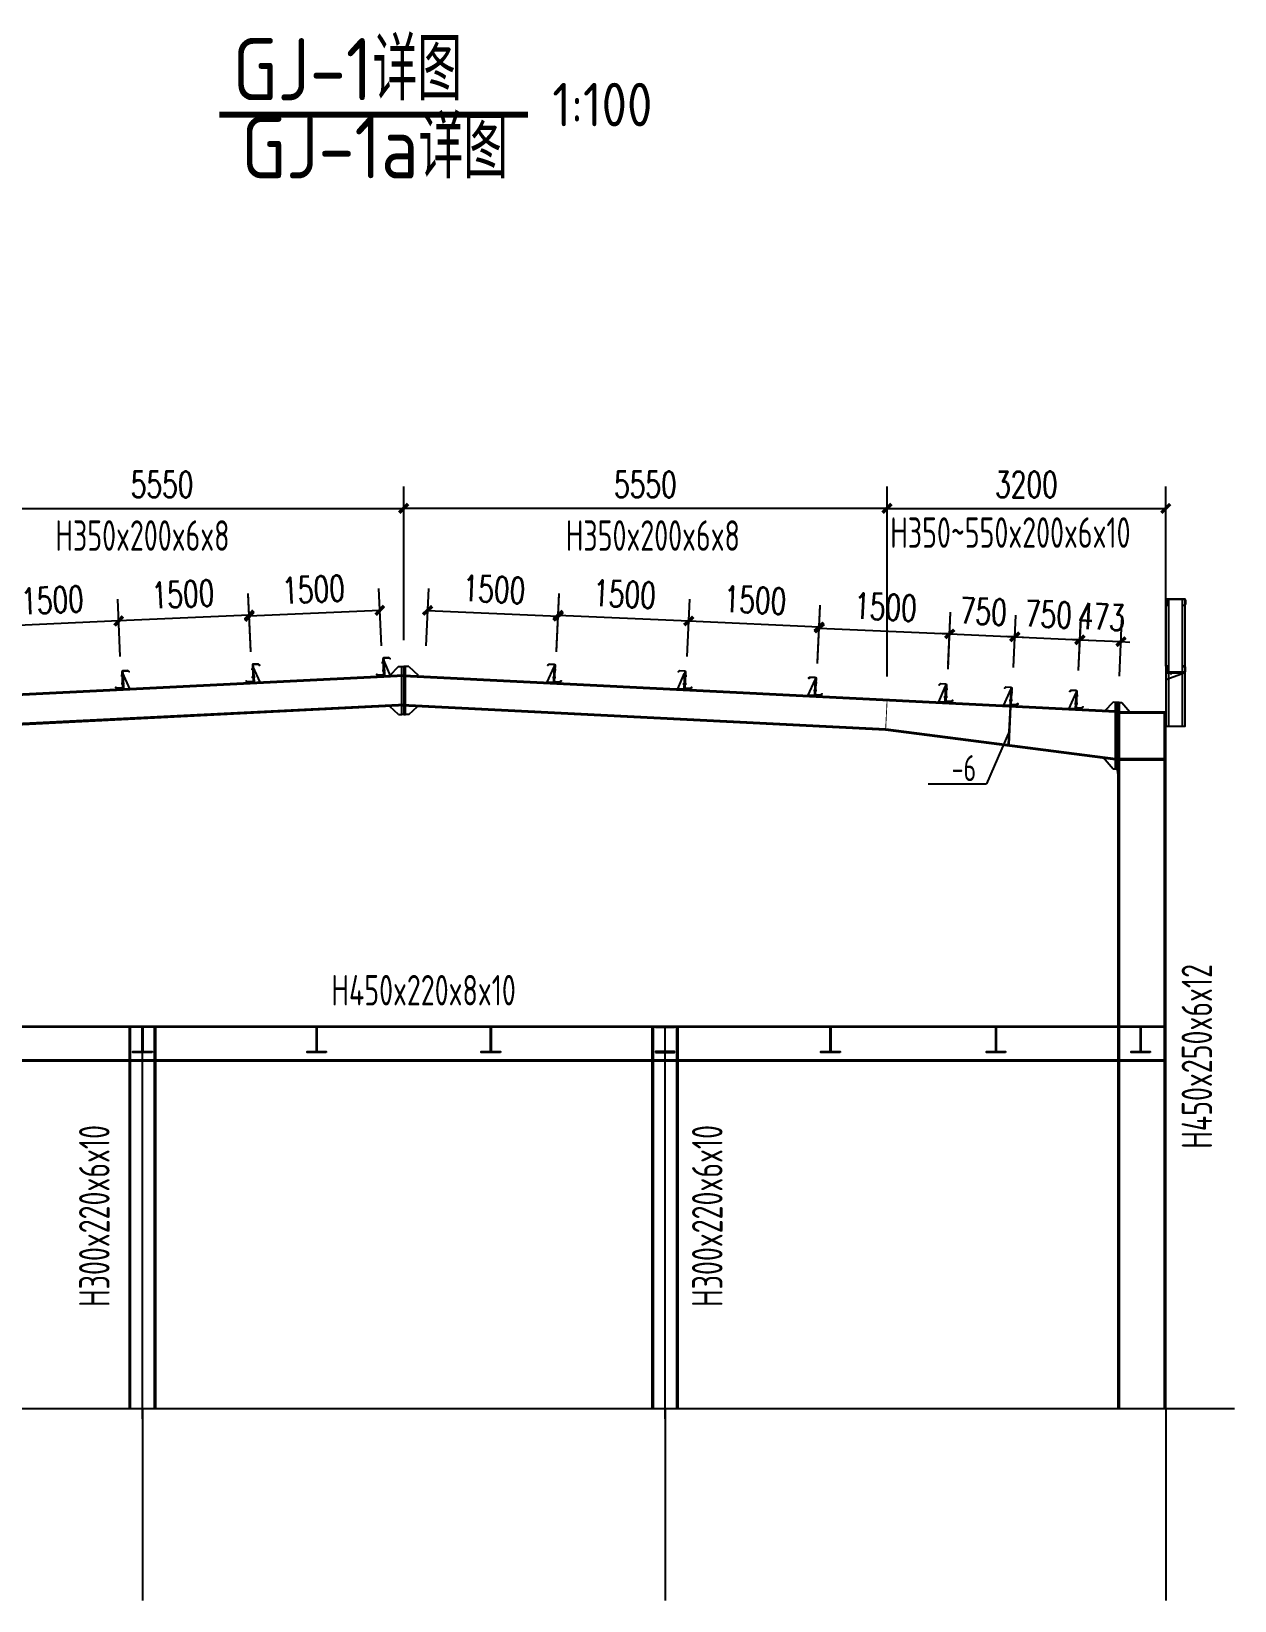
# Model space of a CAD drawing. Extents: x 177291 to 1288761, y 177638 to 322898.
# Drawn here: x 1211911 to 1225727, y 204906 to 222924 of the extents above; entities that cross this region are included whole.
import ezdxf

# ---------------------------------------------------------------- set-up
doc = ezdxf.new("R2010")
doc.units = 0
doc.header["$LTSCALE"] = 1000
for name, color, linetype in [('ADIM', 3, 'Continuous'), ('AXIS', 3, 'Continuous'), ('DOTE', 1, 'Continuous'), ('GL', 150, 'Continuous'), ('GZ', 50, 'Continuous'), ('LT', 27, 'Continuous'), ('PZ', 202, 'Continuous'), ('TEXT', 7, 'Continuous')]:
    doc.layers.add(name, color=color, linetype=linetype)
doc.styles.add('_TCH_DIM_T3', font='SIMPLEX', dxfattribs={"width": 0.705882, "bigfont": 'GBCBIG'})
doc.styles.get("Standard").update_dxf_attribs({"font": 'gbenor.shx', "bigfont": 'gbcbig.shx'})
doc.styles.add('TSSD_Norm', font='tssdeng.shx', dxfattribs={"bigfont": 'hztxt.shx'})
doc.dimstyles.new('TCH_100_1', dxfattribs={"dimtxt": 297.5, "dimasz": 100, "dimexe": 250, "dimexo": 300, "dimgap": 126.25, "dimtad": 1, "dimdec": 0, "dimzin": 0, "dimdsep": 46, "dimtxsty": '_TCH_DIM_T3', "dimblk": 'ARCHTICK', "dimcen": 0.09, "dimclrd": 126, "dimclre": 126, "dimclrt": 7, "dimazin": 2, "dimtfac": 1, "dimtdec": 0, "dimtix": 1, "dimtmove": 2, "dimatfit": 3, "dimfxl": 1, "dimtolj": 1, "dimtzin": 0, "dimarcsym": 0})

# ---------------------------------------------------------------- blocks, each defined once
blk = doc.blocks.new('_ArchTick')
at = {"color": 0, "linetype": 'ByBlock', "const_width": 0.4}
blk.add_lwpolyline([(-0.5, -0.5), (0.5, 0.5)], dxfattribs=at)
blk = doc.blocks.new('*D1472')
at = {"color": 126, "linetype": 'ByBlock', "lineweight": -2, "transparency": 16777216}
for p, q in [((1210637, 215518), (1210637, 217697)), ((1216186, 215933), (1216186, 217697)), ((1210637, 217447), (1216186, 217447))]:
    blk.add_line(p, q, dxfattribs=at)
at = {"layer": 'Defpoints', "color": 0, "linetype": 'ByBlock', "transparency": 16777216}
for p in [(1216186, 217447), (1216186, 215633), (1210637, 215218)]:
    blk.add_point(p, dxfattribs=at)
at = {"color": 126, "linetype": 'ByBlock', "lineweight": -2, "transparency": 16777216, "xscale": 100, "yscale": 100, "zscale": 100, "rotation": 180}
blk.add_blockref('_ArchTick', (1210637, 217447), dxfattribs=at)
at = {"color": 126, "linetype": 'ByBlock', "lineweight": -2, "transparency": 16777216, "xscale": 100, "yscale": 100, "zscale": 100}
blk.add_blockref('_ArchTick', (1216186, 217447), dxfattribs=at)
at = {"color": 7, "linetype": 'ByBlock', "transparency": 16777216, "insert": (1213412, 217722), "char_height": 297.5, "attachment_point": 5, "style": '_TCH_DIM_T3'}
blk.add_mtext('\\A1;5550', dxfattribs=at)
blk = doc.blocks.new('*D1473')
at = {"color": 126, "linetype": 'ByBlock', "lineweight": -2, "transparency": 16777216}
for p, q in [((1214432, 215800), (1214402, 216458)), ((1215930, 215867), (1215900, 216526)), ((1215912, 216276), (1214413, 216208))]:
    blk.add_line(p, q, dxfattribs=at)
at = {"layer": 'Defpoints', "color": 0, "linetype": 'ByBlock', "transparency": 16777216}
for p in [(1214413, 216208), (1214445, 215501, 0), (1215944, 215568, 0)]:
    blk.add_point(p, dxfattribs=at)
at = {"color": 126, "linetype": 'ByBlock', "lineweight": -2, "transparency": 16777216, "xscale": 100, "yscale": 100, "zscale": 100}
for p, rotation in [((1214413, 216208), 182.581565434301), ((1215912, 216276), 2.581565434300943)]:
    blk.add_blockref('_ArchTick', p, dxfattribs=dict(at, rotation=rotation))
at = {"color": 7, "linetype": 'ByBlock', "transparency": 16777216, "insert": (1215150, 216517), "char_height": 297.5, "attachment_point": 5, "rotation": 2.5816, "style": '_TCH_DIM_T3'}
blk.add_mtext('\\A1;1500', dxfattribs=at)
blk = doc.blocks.new('*D1474')
at = {"color": 126, "linetype": 'ByBlock', "lineweight": -2, "transparency": 16777216}
for p, q in [((1212932, 215746), (1212903, 216403)), ((1214431, 215813), (1214401, 216471)), ((1214413, 216221), (1212914, 216154))]:
    blk.add_line(p, q, dxfattribs=at)
at = {"layer": 'Defpoints', "color": 0, "linetype": 'ByBlock', "transparency": 16777216}
for p in [(1212914, 216154), (1214445, 215514, 0), (1212946, 215447, 0)]:
    blk.add_point(p, dxfattribs=at)
at = {"color": 126, "linetype": 'ByBlock', "lineweight": -2, "transparency": 16777216, "xscale": 100, "yscale": 100, "zscale": 100}
for p, rotation in [((1212914, 216154), 182.581565434301), ((1214413, 216221), 2.581565434300943)]:
    blk.add_blockref('_ArchTick', p, dxfattribs=dict(at, rotation=rotation))
at = {"color": 7, "linetype": 'ByBlock', "transparency": 16777216, "insert": (1213651, 216462), "char_height": 297.5, "attachment_point": 5, "rotation": 2.5816, "style": '_TCH_DIM_T3'}
blk.add_mtext('\\A1;1500', dxfattribs=at)
blk = doc.blocks.new('*D1475')
at = {"color": 126, "linetype": 'ByBlock', "lineweight": -2, "transparency": 16777216}
for p, q in [((1212932, 215746), (1212903, 216403)), ((1211434, 215680), (1211404, 216336)), ((1212914, 216154), (1211416, 216086))]:
    blk.add_line(p, q, dxfattribs=at)
at = {"layer": 'Defpoints', "color": 0, "linetype": 'ByBlock', "transparency": 16777216}
for p in [(1211416, 216086), (1211448, 215380, 0), (1212946, 215447, 0)]:
    blk.add_point(p, dxfattribs=at)
at = {"color": 126, "linetype": 'ByBlock', "lineweight": -2, "transparency": 16777216, "xscale": 100, "yscale": 100, "zscale": 100}
for p, rotation in [((1212914, 216154), 2.581565434300943), ((1211416, 216086), 182.581565434301)]:
    blk.add_blockref('_ArchTick', p, dxfattribs=dict(at, rotation=rotation))
at = {"color": 7, "linetype": 'ByBlock', "transparency": 16777216, "insert": (1212153, 216394), "char_height": 297.5, "attachment_point": 5, "rotation": 2.5816, "style": '_TCH_DIM_T3'}
blk.add_mtext('\\A1;1500', dxfattribs=at)
blk = doc.blocks.new('*D1463')
at = {"color": 126, "linetype": 'ByBlock', "lineweight": -2, "transparency": 16777216}
for p, q in [((1216186, 215933), (1216186, 217697)), ((1221736, 215518), (1221736, 217697)), ((1221736, 217447), (1216186, 217447))]:
    blk.add_line(p, q, dxfattribs=at)
at = {"layer": 'Defpoints', "color": 0, "linetype": 'ByBlock', "transparency": 16777216}
for p in [(1216186, 217447), (1216186, 215633), (1221736, 215218)]:
    blk.add_point(p, dxfattribs=at)
at = {"color": 126, "linetype": 'ByBlock', "lineweight": -2, "transparency": 16777216, "xscale": 100, "yscale": 100, "zscale": 100, "rotation": 180}
blk.add_blockref('_ArchTick', (1216186, 217447), dxfattribs=at)
at = {"color": 126, "linetype": 'ByBlock', "lineweight": -2, "transparency": 16777216, "xscale": 100, "yscale": 100, "zscale": 100}
blk.add_blockref('_ArchTick', (1221736, 217447), dxfattribs=at)
at = {"color": 7, "linetype": 'ByBlock', "transparency": 16777216, "insert": (1218961, 217722), "char_height": 297.5, "attachment_point": 5, "style": '_TCH_DIM_T3'}
blk.add_mtext('\\A1;5550', dxfattribs=at)
blk = doc.blocks.new('*D1464')
at = {"color": 126, "linetype": 'ByBlock', "lineweight": -2, "transparency": 16777216}
for p, q in [((1216443, 215867), (1216473, 216526)), ((1217941, 215800), (1217971, 216458)), ((1216461, 216276), (1217960, 216208))]:
    blk.add_line(p, q, dxfattribs=at)
at = {"layer": 'Defpoints', "color": 0, "linetype": 'ByBlock', "transparency": 16777216}
for p in [(1217960, 216208), (1216429, 215568, 0), (1217928, 215501, 0)]:
    blk.add_point(p, dxfattribs=at)
at = {"color": 126, "linetype": 'ByBlock', "lineweight": -2, "transparency": 16777216, "xscale": 100, "yscale": 100, "zscale": 100}
for p, rotation in [((1216461, 216276), 177.4184345663237), ((1217960, 216208), 357.4184345663237)]:
    blk.add_blockref('_ArchTick', p, dxfattribs=dict(at, rotation=rotation))
at = {"color": 7, "linetype": 'ByBlock', "transparency": 16777216, "insert": (1217223, 216517), "char_height": 297.5, "attachment_point": 5, "rotation": 357.4184, "style": '_TCH_DIM_T3'}
blk.add_mtext('\\A1;1500', dxfattribs=at)
blk = doc.blocks.new('*D1465')
at = {"color": 126, "linetype": 'ByBlock', "lineweight": -2, "transparency": 16777216}
for p, q in [((1217942, 215813), (1217972, 216471)), ((1219440, 215746), (1219470, 216403)), ((1217960, 216221), (1219459, 216154))]:
    blk.add_line(p, q, dxfattribs=at)
at = {"layer": 'Defpoints', "color": 0, "linetype": 'ByBlock', "transparency": 16777216}
for p in [(1219459, 216154), (1217928, 215514, 0), (1219427, 215447, 0)]:
    blk.add_point(p, dxfattribs=at)
at = {"color": 126, "linetype": 'ByBlock', "lineweight": -2, "transparency": 16777216, "xscale": 100, "yscale": 100, "zscale": 100}
for p, rotation in [((1217960, 216221), 177.4184345663237), ((1219459, 216154), 357.4184345663237)]:
    blk.add_blockref('_ArchTick', p, dxfattribs=dict(at, rotation=rotation))
at = {"color": 7, "linetype": 'ByBlock', "transparency": 16777216, "insert": (1218722, 216462), "char_height": 297.5, "attachment_point": 5, "rotation": 357.4184, "style": '_TCH_DIM_T3'}
blk.add_mtext('\\A1;1500', dxfattribs=at)
blk = doc.blocks.new('*D1466')
at = {"color": 126, "linetype": 'ByBlock', "lineweight": -2, "transparency": 16777216}
for p, q in [((1219440, 215746), (1219470, 216403)), ((1220939, 215680), (1220969, 216336)), ((1219459, 216154), (1220957, 216086))]:
    blk.add_line(p, q, dxfattribs=at)
at = {"layer": 'Defpoints', "color": 0, "linetype": 'ByBlock', "transparency": 16777216}
for p in [(1220957, 216086), (1219427, 215447, 0), (1220925, 215380, 0)]:
    blk.add_point(p, dxfattribs=at)
at = {"color": 126, "linetype": 'ByBlock', "lineweight": -2, "transparency": 16777216, "xscale": 100, "yscale": 100, "zscale": 100}
for p, rotation in [((1219459, 216154), 177.4184345663237), ((1220957, 216086), 357.4184345663237)]:
    blk.add_blockref('_ArchTick', p, dxfattribs=dict(at, rotation=rotation))
at = {"color": 7, "linetype": 'ByBlock', "transparency": 16777216, "insert": (1220220, 216394), "char_height": 297.5, "attachment_point": 5, "rotation": 357.4184, "style": '_TCH_DIM_T3'}
blk.add_mtext('\\A1;1500', dxfattribs=at)
blk = doc.blocks.new('*D1467')
at = {"color": 126, "linetype": 'ByBlock', "lineweight": -2, "transparency": 16777216}
for p, q in [((1220938, 215667), (1220968, 216323)), ((1222437, 215600), (1222466, 216255)), ((1220957, 216073), (1222455, 216006))]:
    blk.add_line(p, q, dxfattribs=at)
at = {"layer": 'Defpoints', "color": 0, "linetype": 'ByBlock', "transparency": 16777216}
for p in [(1222455, 216006), (1220925, 215367, 0), (1222423, 215300, 0)]:
    blk.add_point(p, dxfattribs=at)
at = {"color": 126, "linetype": 'ByBlock', "lineweight": -2, "transparency": 16777216, "xscale": 100, "yscale": 100, "zscale": 100}
for p, rotation in [((1220957, 216073), 177.4184345663237), ((1222455, 216006), 357.4184345663237)]:
    blk.add_blockref('_ArchTick', p, dxfattribs=dict(at, rotation=rotation))
at = {"color": 7, "linetype": 'ByBlock', "transparency": 16777216, "insert": (1221718, 216314), "char_height": 297.5, "attachment_point": 5, "rotation": 357.4184, "style": '_TCH_DIM_T3'}
blk.add_mtext('\\A1;1500', dxfattribs=at)
blk = doc.blocks.new('*D1468')
at = {"color": 126, "linetype": 'ByBlock', "lineweight": -2, "transparency": 16777216}
for p, q in [((1222439, 215653), (1222466, 216255)), ((1223189, 215625), (1223216, 216222)), ((1222455, 216006), (1222355, 216010)), ((1222455, 216006), (1223204, 215972)), ((1223204, 215972), (1223304, 215967))]:
    blk.add_line(p, q, dxfattribs=at)
at = {"layer": 'Defpoints', "color": 0, "linetype": 'ByBlock', "transparency": 16777216}
for p in [(1223204, 215972), (1222426, 215354, 0), (1223175, 215325, 0)]:
    blk.add_point(p, dxfattribs=at)
at = {"color": 126, "linetype": 'ByBlock', "lineweight": -2, "transparency": 16777216, "xscale": 100, "yscale": 100, "zscale": 100}
for p, rotation in [((1222455, 216006), 357.4184345663237), ((1223204, 215972), 177.4184345663237)]:
    blk.add_blockref('_ArchTick', p, dxfattribs=dict(at, rotation=rotation))
at = {"color": 7, "linetype": 'ByBlock', "transparency": 16777216, "insert": (1222842, 216263), "char_height": 297.5, "attachment_point": 5, "rotation": 357.4184, "style": '_TCH_DIM_T3'}
blk.add_mtext('\\A1;750', dxfattribs=at)
blk = doc.blocks.new('*D1469')
at = {"color": 126, "linetype": 'ByBlock', "lineweight": -2, "transparency": 16777216}
for p, q in [((1223186, 215620), (1223213, 216222)), ((1223936, 215591), (1223963, 216188)), ((1223202, 215972), (1223102, 215976)), ((1223202, 215972), (1223951, 215938)), ((1223951, 215938), (1224051, 215934))]:
    blk.add_line(p, q, dxfattribs=at)
at = {"layer": 'Defpoints', "color": 0, "linetype": 'ByBlock', "transparency": 16777216}
for p in [(1223951, 215938), (1223173, 215320, 0), (1223922, 215292, 0)]:
    blk.add_point(p, dxfattribs=at)
at = {"color": 126, "linetype": 'ByBlock', "lineweight": -2, "transparency": 16777216, "xscale": 100, "yscale": 100, "zscale": 100}
for p, rotation in [((1223202, 215972), 357.4184345663237), ((1223951, 215938), 177.4184345663237)]:
    blk.add_blockref('_ArchTick', p, dxfattribs=dict(at, rotation=rotation))
at = {"color": 7, "linetype": 'ByBlock', "transparency": 16777216, "insert": (1223589, 216230), "char_height": 297.5, "attachment_point": 5, "rotation": 357.4184, "style": '_TCH_DIM_T3'}
blk.add_mtext('\\A1;750', dxfattribs=at)
blk = doc.blocks.new('*D1470')
at = {"color": 126, "linetype": 'ByBlock', "lineweight": -2, "transparency": 16777216}
for p, q in [((1223933, 215586), (1223960, 216188)), ((1224404, 215519), (1224433, 216167)), ((1223949, 215938), (1223849, 215943)), ((1223949, 215938), (1224422, 215917)), ((1224422, 215917), (1224522, 215912))]:
    blk.add_line(p, q, dxfattribs=at)
at = {"layer": 'Defpoints', "color": 0, "linetype": 'ByBlock', "transparency": 16777216}
for p in [(1224422, 215917), (1223920, 215286, 0), (1224390, 215220, -4)]:
    blk.add_point(p, dxfattribs=at)
at = {"color": 126, "linetype": 'ByBlock', "lineweight": -2, "transparency": 16777216, "xscale": 100, "yscale": 100, "zscale": 100}
for p, rotation in [((1223949, 215938), 357.4184345663237), ((1224422, 215917), 177.4184345663237)]:
    blk.add_blockref('_ArchTick', p, dxfattribs=dict(at, rotation=rotation))
at = {"color": 7, "linetype": 'ByBlock', "transparency": 16777216, "insert": (1224198, 216202), "char_height": 297.5, "attachment_point": 5, "rotation": 357.4184, "style": '_TCH_DIM_T3'}
blk.add_mtext('\\A1;473', dxfattribs=at)
blk = doc.blocks.new('*D1471')
at = {"color": 126, "linetype": 'ByBlock', "lineweight": -2, "transparency": 16777216}
for p, q in [((1221736, 215518), (1221736, 217697)), ((1224936, 215636), (1224936, 217697)), ((1221736, 217447), (1224936, 217447))]:
    blk.add_line(p, q, dxfattribs=at)
at = {"layer": 'Defpoints', "color": 0, "linetype": 'ByBlock', "transparency": 16777216}
for p in [(1224936, 217447), (1224936, 215336), (1221736, 215218)]:
    blk.add_point(p, dxfattribs=at)
at = {"color": 126, "linetype": 'ByBlock', "lineweight": -2, "transparency": 16777216, "xscale": 100, "yscale": 100, "zscale": 100, "rotation": 180}
blk.add_blockref('_ArchTick', (1221736, 217447), dxfattribs=at)
at = {"color": 126, "linetype": 'ByBlock', "lineweight": -2, "transparency": 16777216, "xscale": 100, "yscale": 100, "zscale": 100}
blk.add_blockref('_ArchTick', (1224936, 217447), dxfattribs=at)
at = {"color": 7, "linetype": 'ByBlock', "transparency": 16777216, "insert": (1223336, 217722), "char_height": 297.5, "attachment_point": 5, "style": '_TCH_DIM_T3'}
blk.add_mtext('\\A1;3200', dxfattribs=at)

msp = doc.modelspace()

# ---------------------------------------------------------------- linework, layer by layer
at = {"layer": 'ADIM', "const_width": 70}
msp.add_lwpolyline([(1214067.63, 221967.1), (1217613.12, 221967.1)], dxfattribs=at)
at = {"layer": 'AXIS'}
for p, q in [((1223140.71, 214894.06, 0.62), (1222877.83, 214282.82, -19.48)), ((1222208.08, 214282.82, -19.48), (1222877.83, 214282.82, -19.48)), ((1213186.47, 207109.69, -0.03), (1213186.47, 204905.66, -0.03)), ((1219186.47, 207109.69, -0.17), (1219186.47, 204905.66, -0.17)), ((1224936.65, 207109.69, -0.23), (1224936.65, 204905.66, -0.23))]:
    msp.add_line(p, q, dxfattribs=at)
at = {"layer": 'DOTE'}
for p, q in [((1213186.47, 206993.33, -0.62), (1213186.47, 211489.66, -0.34)), ((1219186.48, 206993.33, -0.62), (1219186.47, 211489.67, -0.34)), ((1206004.84, 207109.69, -0.03), (1225726.7, 207109.69, -0.03))]:
    msp.add_line(p, q, dxfattribs=at)
at = {"layer": 'GL'}
for p, q in [((1216186.47, 215532.69, -0.03), (1208012.47, 215123.99, -0.03)), ((1216186.47, 215520.67, -0.03), (1208012.47, 215111.97, -0.03)), ((1216186.47, 215532.69, -0.03), (1224360.47, 215123.99, -0.03)), ((1216186.47, 215520.67, -0.03), (1224360.47, 215111.97, -0.03)), ((1216203.35, 215195.11, -0.03), (1210652.72, 214917.58, -0.03)), ((1216203.95, 215183.12, -0.03), (1210653.32, 214905.59, -0.03)), ((1216168.99, 215183.12, -0.03), (1221719.63, 214905.59, -0.03)), ((1216169.59, 215195.11, -0.03), (1221720.23, 214917.58, -0.03)), ((1221719.63, 214905.59, -0.03), (1224360.47, 214563.53, -5.99)), ((1221719.63, 214905.59, -0.03), (1224360.47, 214563.53, -5.99)), ((1221721.11, 214917.5, -0.03), (1224360.47, 214575.61, -5.99)), ((1221721.11, 214917.5, -0.03), (1224360.47, 214575.61, -5.99)), ((1224936.47, 211499.67, -0.45), (1207450.47, 211499.66, -0.66)), ((1224936.47, 211489.67, -0.45), (1207450.47, 211489.66, -0.66)), ((1224936.47, 211109.68, 7.09), (1207450.47, 211109.67, 17.47)), ((1224936.47, 211099.68, 7.09), (1207450.47, 211099.67, 17.47))]:
    msp.add_line(p, q, dxfattribs=at)
at = {"layer": 'GL', "color": 6, "const_width": 10, "elevation": -0.03}
msp.add_lwpolyline([(1221737.11, 215255.15), (1221719.63, 214905.59)], dxfattribs=at)
at = {"layer": 'GL'}
for points, elevation in [([(1223158.24, 215172.05), (1223147.86, 215172.6), (1223127.71, 214737.37), (1223138.08, 214736.82)], -0.03), ([(1213296.47, 211199.66), (1213076.47, 211199.66), (1213076.47, 211209.66), (1213179.62, 211209.66), (1213183.47, 211214.66), (1213183.47, 211485.01), (1213179.62, 211489.66), (1213076.47, 211489.66), (1213076.47, 211499.66), (1213296.47, 211499.66), (1213296.47, 211489.66), (1213193.47, 211489.66), (1213189.47, 211485.17), (1213189.47, 211214.66), (1213193.47, 211209.66), (1213296.47, 211209.66), (1213296.47, 211199.66)], -0.59), ([(1215296.47, 211199.68), (1215076.47, 211199.68), (1215076.47, 211209.68), (1215179.62, 211209.68), (1215183.47, 211214.68), (1215183.47, 211485.03), (1215179.62, 211489.68), (1215076.47, 211489.68), (1215076.47, 211499.68), (1215296.47, 211499.68), (1215296.47, 211489.68), (1215193.47, 211489.68), (1215189.47, 211485.2), (1215189.47, 211214.68), (1215193.47, 211209.68), (1215296.47, 211209.68), (1215296.47, 211199.68)], -0.03), ([(1217296.47, 211199.68), (1217076.47, 211199.68), (1217076.47, 211209.68), (1217179.62, 211209.68), (1217183.47, 211214.68), (1217183.47, 211485.03), (1217179.62, 211489.68), (1217076.47, 211489.68), (1217076.47, 211499.68), (1217296.47, 211499.68), (1217296.47, 211489.68), (1217193.47, 211489.68), (1217189.47, 211485.2), (1217189.47, 211214.68), (1217193.47, 211209.68), (1217296.47, 211209.68), (1217296.47, 211199.68)], -0.03), ([(1219076.48, 211199.66), (1219296.48, 211199.66), (1219296.48, 211209.66), (1219193.33, 211209.66), (1219189.48, 211214.66), (1219189.48, 211485.01), (1219193.33, 211489.66), (1219296.48, 211489.66), (1219296.48, 211499.66), (1219076.48, 211499.66), (1219076.48, 211489.66), (1219179.48, 211489.66), (1219183.48, 211485.17), (1219183.48, 211214.66), (1219179.48, 211209.66), (1219076.48, 211209.66), (1219076.48, 211199.66)], -0.59), ([(1221196.47, 211199.68), (1220976.47, 211199.68), (1220976.47, 211209.68), (1221079.62, 211209.68), (1221083.47, 211214.68), (1221083.47, 211485.03), (1221079.62, 211489.68), (1220976.47, 211489.68), (1220976.47, 211499.68), (1221196.47, 211499.68), (1221196.47, 211489.68), (1221093.47, 211489.68), (1221089.47, 211485.2), (1221089.47, 211214.68), (1221093.47, 211209.68), (1221196.47, 211209.68), (1221196.47, 211199.68)], -0.3), ([(1223096.47, 211199.68), (1222876.47, 211199.68), (1222876.47, 211209.68), (1222979.62, 211209.68), (1222983.47, 211214.68), (1222983.47, 211485.03), (1222979.62, 211489.68), (1222876.47, 211489.68), (1222876.47, 211499.68), (1223096.47, 211499.68), (1223096.47, 211489.68), (1222993.47, 211489.68), (1222989.47, 211485.2), (1222989.47, 211214.68), (1222993.47, 211209.68), (1223096.47, 211209.68), (1223096.47, 211199.68)], -0.3), ([(1224758.01, 211199.68), (1224538.01, 211199.68), (1224538.01, 211209.68), (1224641.16, 211209.68), (1224645.01, 211214.68), (1224645.01, 211485.03), (1224641.16, 211489.68), (1224538.01, 211489.68), (1224538.01, 211499.68), (1224758.01, 211499.68), (1224758.01, 211489.68), (1224655.01, 211489.68), (1224651.01, 211485.2), (1224651.01, 211214.68), (1224655.01, 211209.68), (1224758.01, 211209.68), (1224758.01, 211199.68)], -0.3)]:
    msp.add_lwpolyline(points, close=True, dxfattribs=dict(at, elevation=elevation))
at = {"layer": 'GZ'}
for p, q in [((1224922.47, 207109.69, 2.07), (1224922.47, 215095.69, -2.12)), ((1224936.47, 207109.69, 2.07), (1224936.47, 215095.69, -2.12)), ((1224400.47, 214574.99, -9.88), (1224922.47, 214574.99, -5.9)), ((1224400.47, 214574.99, -9.88), (1224922.47, 214574.99, -5.9)), ((1224400.47, 214560.99, -9.88), (1224922.47, 214560.99, -5.9)), ((1224400.47, 214560.99, -9.88), (1224922.47, 214560.99, -5.9)), ((1224386.47, 214400.99, -5.99), (1224386.47, 207109.69, -1.95)), ((1224400.47, 214400.99, -5.99), (1224400.47, 207109.69, -1.95)), ((1213036.47, 207109.69, 4.02), (1213036.47, 211489.68, -0.34)), ((1213050.47, 207109.69, 4.02), (1213050.47, 211489.68, -0.3)), ((1213322.47, 211489.68, -4.84), (1213322.47, 207109.69, 0)), ((1213336.47, 211489.68, -4.84), (1213336.47, 207109.69, 0)), ((1219036.48, 211489.68, -4.84), (1219036.48, 207109.69, 0)), ((1219050.48, 211489.68, -4.84), (1219050.48, 207109.69, 0)), ((1219322.48, 207109.69, 4.02), (1219322.48, 211489.68, -0.3)), ((1219336.48, 207109.69, 4.02), (1219336.48, 211489.68, -0.34))]:
    msp.add_line(p, q, dxfattribs=at)
at = {"layer": 'GZ', "elevation": -3.99}
msp.add_lwpolyline([(1224936.47, 215095.69), (1224400.47, 215095.69), (1224400.47, 215109.69), (1224936.47, 215109.69)], close=True, dxfattribs=at)
at = {"layer": 'LT'}
for p, q in [((1224936.47, 216409.69, -1.96), (1225156.47, 216409.69, -1.96)), ((1224936.47, 216406.31, -1.96), (1224936.47, 216409.69, -1.96)), ((1225156.47, 216406.31, -1.96), (1224936.47, 216406.31, -1.96)), ((1224952.72, 216406.31, -1.96), (1225150.22, 216406.31, -1.96)), ((1225146.85, 216402.94, -1.96), (1224956.1, 216402.94, -1.96)), ((1225156.47, 216409.69, -1.96), (1225156.47, 216406.31, -1.96)), ((1224941.47, 216342.56, -1.96), (1224941.47, 216395.06, -1.96)), ((1224944.85, 216391.69, -1.96), (1224944.85, 216345.94, -1.96)), ((1224963.97, 216331.31, -1.96), (1224952.72, 216331.31, -1.96)), ((1224956.1, 216334.69, -1.96), (1224963.97, 216334.69, -1.96)), ((1224963.97, 216334.69, -1.96), (1224963.97, 216331.31, -1.96)), ((1225138.97, 216331.31, -1.96), (1225138.97, 216334.69, -1.96)), ((1225138.97, 216334.69, -1.96), (1225146.85, 216334.69, -1.96)), ((1225150.22, 216331.31, -1.96), (1225138.97, 216331.31, -1.96)), ((1225158.1, 216345.94, -1.96), (1225158.1, 216391.69, -1.96)), ((1225161.47, 216395.06, -1.96), (1225161.47, 216342.56, -1.96)), ((1225157.7, 215561.41, -1.96), (1224937.7, 215561.41, -1.96)), ((1224937.7, 215561.41, -1.96), (1224937.7, 215558.03, -1.96)), ((1224937.7, 215558.03, -1.96), (1225157.7, 215558.03, -1.96)), ((1225157.7, 215558.03, -1.96), (1224937.7, 215478.41, -1.96)), ((1224942.7, 215625.16, -1.96), (1224942.7, 215572.66, -1.96)), ((1224946.07, 215576.03, -1.96), (1224946.07, 215621.78, -1.96)), ((1224965.2, 215636.41, -1.96), (1224953.95, 215636.41, -1.96)), ((1224953.95, 215561.41, -1.96), (1225151.45, 215561.41, -1.96)), ((1224957.32, 215633.03, -1.96), (1224965.2, 215633.03, -1.96)), ((1225148.07, 215564.78, -1.96), (1224957.32, 215564.78, -1.96)), ((1224965.2, 215633.03, -1.96), (1224965.2, 215636.41, -1.96)), ((1224999.11, 215538.86, -1.96), (1224999.11, 215577.2, -1.96)), ((1225109.55, 215538.86, -1.96), (1225109.55, 215577.2, -1.96)), ((1225140.2, 215636.41, -1.96), (1225140.2, 215633.03, -1.96)), ((1225151.45, 215636.41, -1.96), (1225140.2, 215636.41, -1.96)), ((1225140.2, 215633.03, -1.96), (1225148.07, 215633.03, -1.96)), ((1225157.7, 215558.03, -1.96), (1225157.7, 215561.41, -1.96)), ((1225159.32, 215621.78, -1.96), (1225159.32, 215576.03, -1.96)), ((1225162.7, 215572.66, -1.96), (1225162.7, 215625.16, -1.96))]:
    msp.add_line(p, q, dxfattribs=at)
at = {"layer": 'LT', "color": 1, "linetype": 'Continuous'}
for p, q in [((1212976.33, 215524.63, -4.03), (1212936.47, 215522.64, -4.03)), ((1212976.33, 215524.63, -4.03), (1212936.47, 215522.64, -4.03)), ((1214474.46, 215599.54, -4.03), (1214434.6, 215597.54, -4.03)), ((1214474.46, 215599.54, -4.03), (1214434.6, 215597.54, -4.03)), ((1214479.03, 215508.13, -4.03), (1214439.17, 215506.14, -4.03)), ((1214479.03, 215508.13, -4.03), (1214439.17, 215506.14, -4.03)), ((1215972.59, 215674.44, -4.03), (1215932.73, 215672.45, -4.03)), ((1215972.59, 215674.44, -4.03), (1215932.73, 215672.45, -4.03)), ((1215977.16, 215583.04, -4.03), (1215937.3, 215581.04, -4.03)), ((1215977.16, 215583.04, -4.03), (1215937.3, 215581.04, -4.03)), ((1217893.92, 215508.13, -4.03), (1217933.77, 215506.14, -4.03)), ((1217893.92, 215508.13, -4.03), (1217933.77, 215506.14, -4.03)), ((1217898.49, 215599.54, -4.03), (1217938.34, 215597.54, -4.03)), ((1217898.49, 215599.54, -4.03), (1217938.34, 215597.54, -4.03)), ((1219396.62, 215524.63, -4.03), (1219436.47, 215522.64, -4.03)), ((1219396.62, 215524.63, -4.03), (1219436.47, 215522.64, -4.03)), ((1212980.9, 215433.22, -4.03), (1212941.04, 215431.23, -4.03)), ((1212980.9, 215433.22, -4.03), (1212941.04, 215431.23, -4.03)), ((1219392.05, 215433.22, -4.03), (1219431.9, 215431.23, -4.03)), ((1219392.05, 215433.22, -4.03), (1219431.9, 215431.23, -4.03)), ((1220890.17, 215358.32, -4.03), (1220930.03, 215356.32, -4.03)), ((1220890.17, 215358.32, -4.03), (1220930.03, 215356.32, -4.03)), ((1220894.74, 215449.72, -4.03), (1220934.6, 215447.73, -4.03)), ((1220894.74, 215449.72, -4.03), (1220934.6, 215447.73, -4.03)), ((1222392.87, 215374.82, -4.03), (1222432.73, 215372.82, -4.03)), ((1222392.87, 215374.82, -4.03), (1222432.73, 215372.82, -4.03)), ((1223141.94, 215337.36, -4.03), (1223181.79, 215335.37, -4.03)), ((1223141.94, 215337.36, -4.03), (1223181.79, 215335.37, -4.03)), ((1222388.3, 215283.41, -4.03), (1222428.16, 215281.42, -4.03)), ((1222388.3, 215283.41, -4.03), (1222428.16, 215281.42, -4.03)), ((1223137.37, 215245.96, -4.03), (1223177.22, 215243.96, -4.03)), ((1223137.37, 215245.96, -4.03), (1223177.22, 215243.96, -4.03)), ((1223886.43, 215208.5, -4.03), (1223926.29, 215206.51, -4.03)), ((1223886.43, 215208.5, -4.03), (1223926.29, 215206.51, -4.03)), ((1223891, 215299.91, -4.03), (1223930.86, 215297.92, -4.03)), ((1223891, 215299.91, -4.03), (1223930.86, 215297.92, -4.03))]:
    msp.add_line(p, q, dxfattribs=at)
at = {"layer": 'LT', "elevation": -0.03}
for points in [[(1224936.47, 214945.96), (1225160.1, 214945.95), (1225160.1, 216406.31), (1224936.47, 216406.31)], [(1224966.47, 214945.96), (1225130.1, 214945.95), (1225130.1, 216406.31), (1224966.47, 216406.31)], [(1215950.52, 215713.13), (1215956.51, 215713.43), (1215966.1, 215521.67), (1215960.11, 215521.37)], [(1215957.01, 215703.44), (1215966.1, 215521.67), (1216036, 215525.16)], [(1212954.26, 215563.31), (1212960.25, 215563.61), (1212969.84, 215371.85), (1212963.85, 215371.55)], [(1212960.75, 215553.63), (1212969.84, 215371.85), (1213039.74, 215375.35)], [(1214452.39, 215638.22), (1214458.38, 215638.52), (1214467.97, 215446.76), (1214461.98, 215446.46)], [(1214458.88, 215628.53), (1214467.97, 215446.76), (1214537.87, 215450.26)], [(1217914.06, 215628.53), (1217904.97, 215446.76), (1217835.08, 215450.26)], [(1217920.55, 215638.22), (1217914.56, 215638.52), (1217904.97, 215446.76), (1217910.97, 215446.46)], [(1219412.19, 215553.63), (1219403.1, 215371.85), (1219333.2, 215375.35)], [(1219418.68, 215563.31), (1219412.69, 215563.61), (1219403.1, 215371.85), (1219409.1, 215371.55)], [(1220910.32, 215478.72), (1220901.23, 215296.95), (1220831.33, 215300.44)], [(1220916.81, 215488.41), (1220910.82, 215488.71), (1220901.23, 215296.95), (1220907.22, 215296.65)], [(1222408.45, 215403.81), (1222399.36, 215222.04), (1222329.46, 215225.54)], [(1222414.94, 215413.5), (1222408.95, 215413.8), (1222399.36, 215222.04), (1222405.35, 215221.74)], [(1223157.51, 215366.36), (1223148.42, 215184.59), (1223078.53, 215188.08)], [(1223164, 215376.05), (1223158.01, 215376.35), (1223148.42, 215184.59), (1223154.42, 215184.29)], [(1223906.58, 215328.91), (1223897.49, 215147.13), (1223827.59, 215150.63)], [(1223913.07, 215338.6), (1223907.08, 215338.9), (1223897.49, 215147.13), (1223903.48, 215146.84)]]:
    msp.add_lwpolyline(points, close=True, dxfattribs=at)
at = {"layer": 'LT', "elevation": -4.03}
for points in [[(1215950.27, 215718.12, -0.41421356), (1215959.76, 215728.61), (1216015.45, 215731.39), (1216029.57, 215718.62), (1216031.58, 215720.84), (1216016.54, 215734.45), (1215956.61, 215731.45, 0.41421356), (1215947.12, 215720.97), (1215955.96, 215544.19, -0.41421356), (1215946.47, 215533.7), (1215890.79, 215530.92), (1215876.67, 215543.69), (1215874.65, 215541.47), (1215889.69, 215527.86), (1215949.62, 215530.86, 0.41421356), (1215959.11, 215541.34), (1215950.27, 215718.12)], [(1212954.01, 215568.31, -0.41421356), (1212963.5, 215578.8), (1213019.19, 215581.58), (1213033.31, 215568.8), (1213035.32, 215571.03), (1213020.28, 215584.64), (1212960.35, 215581.64, 0.41421356), (1212950.87, 215571.16), (1212959.71, 215394.38, -0.41421356), (1212950.22, 215383.89), (1212894.53, 215381.1), (1212880.41, 215393.88), (1212878.4, 215391.66), (1212893.44, 215378.05), (1212953.36, 215381.04, 0.41421356), (1212962.85, 215391.53), (1212954.01, 215568.31)], [(1214452.14, 215643.22, -0.41421356), (1214461.63, 215653.7), (1214517.32, 215656.49), (1214531.44, 215643.71), (1214533.45, 215645.94), (1214518.41, 215659.54), (1214458.48, 215656.55, 0.41421356), (1214448.99, 215646.06), (1214457.83, 215469.28, -0.41421356), (1214448.35, 215458.8), (1214392.66, 215456.01), (1214378.54, 215468.79), (1214376.52, 215466.56), (1214391.57, 215452.95), (1214451.49, 215455.95, 0.41421356), (1214460.98, 215466.44), (1214452.14, 215643.22)], [(1217920.8, 215643.22, 0.41421356), (1217911.32, 215653.7), (1217855.63, 215656.49), (1217841.51, 215643.71), (1217839.5, 215645.94), (1217854.54, 215659.54), (1217914.46, 215656.55, -0.41421356), (1217923.95, 215646.06), (1217915.11, 215469.28, 0.41421356), (1217924.6, 215458.8), (1217980.29, 215456.01), (1217994.41, 215468.79), (1217996.42, 215466.56), (1217981.38, 215452.95), (1217921.45, 215455.95, -0.41421356), (1217911.97, 215466.44), (1217920.8, 215643.22)], [(1219418.93, 215568.31, 0.41421356), (1219409.44, 215578.8), (1219353.76, 215581.58), (1219339.64, 215568.8), (1219337.62, 215571.03), (1219352.67, 215584.64), (1219412.59, 215581.64, -0.41421356), (1219422.08, 215571.16), (1219413.24, 215394.38, 0.41421356), (1219422.73, 215383.89), (1219478.42, 215381.1), (1219492.54, 215393.88), (1219494.55, 215391.66), (1219479.51, 215378.05), (1219419.58, 215381.04, -0.41421356), (1219410.09, 215391.53), (1219418.93, 215568.31)], [(1220917.06, 215493.4, 0.41421356), (1220907.57, 215503.89), (1220851.89, 215506.67), (1220837.77, 215493.9), (1220835.75, 215496.12), (1220850.79, 215509.73), (1220910.72, 215506.74, -0.41421356), (1220920.21, 215496.25), (1220911.37, 215319.47, 0.41421356), (1220920.86, 215308.98), (1220976.54, 215306.2), (1220990.66, 215318.97), (1220992.68, 215316.75), (1220977.64, 215303.14), (1220917.71, 215306.14, -0.41421356), (1220908.22, 215316.62), (1220917.06, 215493.4)], [(1222415.19, 215418.5, 0.41421356), (1222405.7, 215428.98), (1222350.01, 215431.77), (1222335.89, 215418.99), (1222333.88, 215421.22), (1222348.92, 215434.83), (1222408.85, 215431.83, -0.41421356), (1222418.34, 215421.34), (1222409.5, 215244.56, 0.41421356), (1222418.99, 215234.08), (1222474.67, 215231.29), (1222488.79, 215244.07), (1222490.81, 215241.84), (1222475.76, 215228.23), (1222415.84, 215231.23, -0.41421356), (1222406.35, 215241.72), (1222415.19, 215418.5)], [(1223164.25, 215381.04, 0.41421356), (1223154.77, 215391.53), (1223099.08, 215394.31), (1223084.96, 215381.54), (1223082.95, 215383.76), (1223097.99, 215397.37), (1223157.91, 215394.38, -0.41421356), (1223167.4, 215383.89), (1223158.56, 215207.11, 0.41421356), (1223168.05, 215196.62), (1223223.74, 215193.84), (1223237.86, 215206.61), (1223239.87, 215204.39), (1223224.83, 215190.78), (1223164.9, 215193.78, -0.41421356), (1223155.42, 215204.26), (1223164.25, 215381.04)], [(1223913.32, 215343.59, 0.41421356), (1223903.83, 215354.08), (1223848.14, 215356.86), (1223834.02, 215344.09), (1223832.01, 215346.31), (1223847.05, 215359.92), (1223906.98, 215356.92, -0.41421356), (1223916.46, 215346.44), (1223907.63, 215169.66, 0.41421356), (1223917.11, 215159.17), (1223972.8, 215156.39), (1223986.92, 215169.16), (1223988.93, 215166.94), (1223973.89, 215153.33), (1223913.97, 215156.32, -0.41421356), (1223904.48, 215166.81), (1223913.32, 215343.59)]]:
    msp.add_lwpolyline(points, format="xyb", dxfattribs=at)
at = {"layer": 'LT'}
for centre, start, end in [((1224952.72, 216395.06, -1.96), 89.999964, 179.999964), ((1224956.1, 216391.69, -1.96), 89.999964, 179.999964), ((1225146.85, 216391.69, -1.96), 359.999964, 89.999964), ((1225150.22, 216395.06, -1.96), 359.999964, 89.999964), ((1224952.72, 216342.56, -1.96), 179.999964, 269.999964), ((1224956.1, 216345.94, -1.96), 179.999964, 269.999964), ((1225146.85, 216345.94, -1.96), 269.999964, 359.999964), ((1225150.22, 216342.56, -1.96), 269.999964, 359.999964), ((1224953.95, 215625.16, -1.96), 90, 180), ((1224953.95, 215572.66, -1.96), 180, 270), ((1224957.32, 215621.78, -1.96), 90, 180), ((1224957.32, 215576.03, -1.96), 180, 270), ((1225148.07, 215621.78, -1.96), 360, 90), ((1225148.07, 215576.03, -1.96), 270, 360), ((1225151.45, 215625.16, -1.96), 360, 90), ((1225151.45, 215572.66, -1.96), 270, 360)]:
    msp.add_arc(centre, 11.25, start, end, dxfattribs=at)
at = {"layer": 'LT', "color": 1, "linetype": 'Continuous'}
for points in [[(1215950.12, 215661.06, -4.03), (1215948.9, 215685.52, -4.03), (1215959.11, 215661.51, -4.03), (1215957.88, 215685.97, -4.03)], [(1215950.12, 215661.06, -4.03), (1215948.9, 215685.52, -4.03), (1215959.11, 215661.51, -4.03), (1215957.88, 215685.97, -4.03)], [(1212953.86, 215511.25, -4.03), (1212952.64, 215535.71, -4.03), (1212962.85, 215511.69, -4.03), (1212961.63, 215536.15, -4.03)], [(1212953.86, 215511.25, -4.03), (1212952.64, 215535.71, -4.03), (1212962.85, 215511.69, -4.03), (1212961.63, 215536.15, -4.03)], [(1214451.99, 215586.15, -4.03), (1214450.77, 215610.61, -4.03), (1214460.98, 215586.6, -4.03), (1214459.76, 215611.06, -4.03)], [(1214451.99, 215586.15, -4.03), (1214450.77, 215610.61, -4.03), (1214460.98, 215586.6, -4.03), (1214459.76, 215611.06, -4.03)], [(1214455.34, 215519.21, -4.03), (1214456.56, 215494.74, -4.03), (1214464.33, 215519.65, -4.03), (1214465.55, 215495.19, -4.03)], [(1214455.34, 215519.21, -4.03), (1214456.56, 215494.74, -4.03), (1214464.33, 215519.65, -4.03), (1214465.55, 215495.19, -4.03)], [(1215953.47, 215594.11, -4.03), (1215954.69, 215569.65, -4.03), (1215962.45, 215594.56, -4.03), (1215963.68, 215570.1, -4.03)], [(1215953.47, 215594.11, -4.03), (1215954.69, 215569.65, -4.03), (1215962.45, 215594.56, -4.03), (1215963.68, 215570.1, -4.03)], [(1217917.61, 215519.21, -4.03), (1217916.38, 215494.74, -4.03), (1217908.62, 215519.65, -4.03), (1217907.4, 215495.19, -4.03)], [(1217917.61, 215519.21, -4.03), (1217916.38, 215494.74, -4.03), (1217908.62, 215519.65, -4.03), (1217907.4, 215495.19, -4.03)], [(1217920.96, 215586.15, -4.03), (1217922.18, 215610.61, -4.03), (1217911.97, 215586.6, -4.03), (1217913.19, 215611.06, -4.03)], [(1217920.96, 215586.15, -4.03), (1217922.18, 215610.61, -4.03), (1217911.97, 215586.6, -4.03), (1217913.19, 215611.06, -4.03)], [(1219419.08, 215511.25, -4.03), (1219420.31, 215535.71, -4.03), (1219410.09, 215511.69, -4.03), (1219411.32, 215536.15, -4.03)], [(1219419.08, 215511.25, -4.03), (1219420.31, 215535.71, -4.03), (1219410.09, 215511.69, -4.03), (1219411.32, 215536.15, -4.03)], [(1212957.21, 215444.3, -4.03), (1212958.43, 215419.84, -4.03), (1212966.2, 215444.75, -4.03), (1212967.42, 215420.29, -4.03)], [(1212957.21, 215444.3, -4.03), (1212958.43, 215419.84, -4.03), (1212966.2, 215444.75, -4.03), (1212967.42, 215420.29, -4.03)], [(1219415.74, 215444.3, -4.03), (1219414.51, 215419.84, -4.03), (1219406.75, 215444.75, -4.03), (1219405.52, 215420.29, -4.03)], [(1219415.74, 215444.3, -4.03), (1219414.51, 215419.84, -4.03), (1219406.75, 215444.75, -4.03), (1219405.52, 215420.29, -4.03)], [(1220913.86, 215369.39, -4.03), (1220912.64, 215344.93, -4.03), (1220904.88, 215369.84, -4.03), (1220903.65, 215345.38, -4.03)], [(1220913.86, 215369.39, -4.03), (1220912.64, 215344.93, -4.03), (1220904.88, 215369.84, -4.03), (1220903.65, 215345.38, -4.03)], [(1220917.21, 215436.34, -4.03), (1220918.44, 215460.8, -4.03), (1220908.22, 215436.79, -4.03), (1220909.45, 215461.25, -4.03)], [(1220917.21, 215436.34, -4.03), (1220918.44, 215460.8, -4.03), (1220908.22, 215436.79, -4.03), (1220909.45, 215461.25, -4.03)], [(1222415.34, 215361.43, -4.03), (1222416.56, 215385.89, -4.03), (1222406.35, 215361.88, -4.03), (1222407.57, 215386.34, -4.03)], [(1222415.34, 215361.43, -4.03), (1222416.56, 215385.89, -4.03), (1222406.35, 215361.88, -4.03), (1222407.57, 215386.34, -4.03)], [(1223164.4, 215323.98, -4.03), (1223165.63, 215348.44, -4.03), (1223155.42, 215324.43, -4.03), (1223156.64, 215348.89, -4.03)], [(1223164.4, 215323.98, -4.03), (1223165.63, 215348.44, -4.03), (1223155.42, 215324.43, -4.03), (1223156.64, 215348.89, -4.03)], [(1222411.99, 215294.49, -4.03), (1222410.77, 215270.03, -4.03), (1222403, 215294.94, -4.03), (1222401.78, 215270.48, -4.03)], [(1222411.99, 215294.49, -4.03), (1222410.77, 215270.03, -4.03), (1222403, 215294.94, -4.03), (1222401.78, 215270.48, -4.03)], [(1223161.06, 215257.03, -4.03), (1223159.83, 215232.57, -4.03), (1223152.07, 215257.48, -4.03), (1223150.85, 215233.02, -4.03)], [(1223161.06, 215257.03, -4.03), (1223159.83, 215232.57, -4.03), (1223152.07, 215257.48, -4.03), (1223150.85, 215233.02, -4.03)], [(1223910.12, 215219.58, -4.03), (1223908.9, 215195.12, -4.03), (1223901.13, 215220.03, -4.03), (1223899.91, 215195.57, -4.03)], [(1223910.12, 215219.58, -4.03), (1223908.9, 215195.12, -4.03), (1223901.13, 215220.03, -4.03), (1223899.91, 215195.57, -4.03)], [(1223913.47, 215286.53, -4.03), (1223914.69, 215310.99, -4.03), (1223904.48, 215286.98, -4.03), (1223905.7, 215311.44, -4.03)], [(1223913.47, 215286.53, -4.03), (1223914.69, 215310.99, -4.03), (1223904.48, 215286.98, -4.03), (1223905.7, 215311.44, -4.03)]]:
    msp.add_solid(points, dxfattribs=at)
at = {"layer": 'LT'}
for points in [[(1224986.87, 215564.78, -1.96), (1225011.36, 215564.78, -1.96), (1224986.87, 215558.03, -1.96), (1225011.36, 215558.03, -1.96)], [(1225097.3, 215564.78, -1.96), (1225121.79, 215564.78, -1.96), (1225097.3, 215558.03, -1.96), (1225121.79, 215558.03, -1.96)]]:
    msp.add_solid(points, dxfattribs=at)
at = {"layer": 'PZ'}
for p, q in [((1216126.47, 215632.69, -2.03), (1216022.05, 215524.46, -0.03)), ((1216126.47, 215632.69, -2.03), (1216022.05, 215524.46, -0.03)), ((1216126.47, 215632.69, -2.03), (1216166.47, 215632.69, -2.03)), ((1216126.47, 215632.69, -2.03), (1216166.47, 215632.69, -2.03)), ((1216246.47, 215632.69, -2.03), (1216206.47, 215632.69, -2.03)), ((1216246.47, 215632.69, -2.03), (1216206.47, 215632.69, -2.03)), ((1216246.47, 215632.69, -2.03), (1216351.31, 215532.69, -4.05)), ((1216246.47, 215632.69, -2.03), (1216351.31, 215532.69, -4.05)), ((1216126.47, 215081.43, -0.03), (1216028.08, 215172.25, -0.03)), ((1216246.47, 215081.43, -0.03), (1216344.87, 215172.25, -0.03)), ((1224330.48, 215220.28, -5.99), (1224234.04, 215119.71, -5.99)), ((1224360.47, 215219.69, -5.99), (1224330.48, 215220.28, -5.99)), ((1224360.47, 215219.69, -5.99), (1224330.48, 215220.28, -5.99)), ((1224360.47, 214450.99, -5.99), (1224360.47, 215219.69, -5.99)), ((1224400.47, 215219.69, -5.99), (1224360.47, 215219.69, -5.99)), ((1224380.47, 214450.99, -5.99), (1224380.47, 215219.69, -5.99)), ((1224400.47, 215219.69, -5.99), (1224430.47, 215219.69, -5.99)), ((1224400.47, 215219.69, -5.99), (1224400.47, 214400.99, -5.99)), ((1224400.47, 215219.69, -5.99), (1224430.47, 215219.69, -5.99)), ((1224430.47, 215219.69, -5.99), (1224522.84, 215109.69, -5.99)), ((1216126.47, 215081.43, -0.03), (1216166.47, 215081.43, -0.03)), ((1216126.47, 215081.43, -0.03), (1216166.47, 215081.43, -0.03)), ((1216246.47, 215081.43, -0.03), (1216206.47, 215081.43, -0.03)), ((1216246.47, 215081.43, -0.03), (1216206.47, 215081.43, -0.03)), ((1224330.47, 214450.99, -5.99), (1224217.32, 214587.61, -5.99)), ((1224360.47, 214450.99, -5.99), (1224330.47, 214450.99, -5.99)), ((1224380.47, 214450.99, -5.99), (1224360.47, 214450.99, -5.99)), ((1224380.47, 214450.99, -5.99), (1224360.47, 214450.99, -5.99)), ((1224386.47, 214400.99, -9.86), (1224380.47, 214450.99, -5.99)), ((1224400.47, 214400.99, -5.99), (1224386.47, 214400.99, -9.86))]:
    msp.add_line(p, q, dxfattribs=at)
at = {"layer": 'PZ', "elevation": -0.03}
for points in [[(1216186.47, 215081.43), (1216166.47, 215081.43), (1216166.47, 215632.69), (1216186.47, 215632.69)], [(1216186.47, 215081.43), (1216166.47, 215081.43), (1216166.47, 215632.69), (1216186.47, 215632.69)], [(1216186.47, 215081.43), (1216206.47, 215081.43), (1216206.47, 215632.69), (1216186.47, 215632.69)], [(1216186.47, 215081.43), (1216206.47, 215081.43), (1216206.47, 215632.69), (1216186.47, 215632.69)]]:
    msp.add_lwpolyline(points, close=True, dxfattribs=at)

# ---------------------------------------------------------------- texts
at = {"layer": 'TEXT'}
for s, height, p in [('GJ-1详图', 714.894, (1214222.11, 222132.29)), ('1:100', 500, (1217893.12, 221833.68)), ('GJ-1a详图', 714.894, (1214320.73, 221235.77))]:
    msp.add_text(s, height=height, dxfattribs=at).set_placement(p)
at = {"layer": 'TEXT', "style": 'TSSD_Norm', "width": 0.7}
for s, height, p in [('H350x200x6x8', 350, (1212186.79, 216959.93, -0.03)), ('H350x200x6x8', 350, (1218047.12, 216959.93, -0.03)), ('H350~550x200x6x10', 350, (1221772.15, 216994.22, -0.03)), ('-6', 300, (1222477.55, 214314.91, -19.48)), ('H450x220x8x10', 350, (1215355.76, 211739.74, 0.31))]:
    msp.add_text(s, height=height, dxfattribs=at).set_placement(p)
for s, p in [('H450x250x6x12', (1225468.76, 210094.44, 3.7)), ('H300x220x6x10', (1212808.76, 208277.47, 6.41)), ('H300x220x6x10', (1219846.88, 208277.47, 6.41))]:
    msp.add_text(s, height=350, rotation=90, dxfattribs=at).set_placement(p)

# ---------------------------------------------------------------- dimensions: what is measured, and where the dimension line sits
at = {"linetype": 'ByBlock'}
for base, p1, p2, picture, middle in [((1216186.47, 217447.16, -0.03), (1210636.63, 215217.86, -0.03), (1216186.47, 215632.69, -0.03), '*D1472', (1213411.55, 217722.16, -0.03)), ((1224936.47, 217447.16, -0.03), (1221736.32, 215217.86, -0.03), (1224936.47, 215336.02, -0.03), '*D1471', (1223336.39, 217722.16, -0.03))]:
    dim = msp.add_linear_dim(base=base, p1=p1, p2=p2, dimstyle='TCH_100_1', dxfattribs=at)
    dim.commit()
    dim.dimension.update_dxf_attribs({"geometry": picture, "text_midpoint": middle})
for base, p1, p2, angle, picture, middle in [((1216186.47, 217447.16, -0.03), (1221736.32, 215217.86, -0.03), (1216186.47, 215632.69, -0.03), 180, '*D1463', (1218961.39, 217722.16, -0.03)), ((1211415.66, 216085.98, -0.03), (1212946.01, 215446.71, -0.03), (1211447.5, 215379.86, -0.03), 2.581565, '*D1475', (1212152.52, 216394.48, -0.03)), ((1212914.14, 216153.54, -0.03), (1214444.52, 215513.55, -0.03), (1212946.01, 215446.71, -0.03), 2.581565, '*D1474', (1213650.99, 216462.04, -0.03)), ((1214413.17, 216208.33, -0.03), (1215943.58, 215567.62, -0.03), (1214445.07, 215500.78, -0.03), 2.581565, '*D1473', (1215150.02, 216516.83, -0.03)), ((1217959.78, 216208.33, -0.03), (1216429.36, 215567.62, -0.03), (1217927.87, 215500.78, -0.03), 177.418435, '*D1464', (1217222.92, 216516.83, -0.03)), ((1219458.8, 216153.54, -0.03), (1217928.43, 215513.55, -0.03), (1219426.94, 215446.71, -0.03), 177.418435, '*D1465', (1218721.95, 216462.04, -0.03)), ((1220957.28, 216085.98, -0.03), (1219426.94, 215446.71, -0.03), (1220925.45, 215379.86, -0.03), 177.418435, '*D1466', (1220220.43, 216394.48, -0.03)), ((1222455.21, 216005.64, -0.03), (1220924.89, 215367.08, -0.03), (1222423.4, 215300.24, -0.03), 177.418435, '*D1467', (1221718.36, 216314.14, -0.03)), ((1223204.48, 215971.86, -0.03), (1222425.82, 215353.75, -0.03), (1223175.33, 215325.43, -0.03), 177.418435, '*D1468', (1222842.23, 216263.47, -0.03)), ((1223951.38, 215938.18, -0.03), (1223172.72, 215320.07, -0.03), (1223922.24, 215291.75, -0.03), 177.418435, '*D1469', (1223589.13, 216229.79, -0.03)), ((1224421.91, 215916.97, -0.03), (1223919.63, 215286.39, -0.03), (1224390.47, 215219.69, -4.06), 177.418435, '*D1470', (1224197.85, 216202.35, -0.03))]:
    dim = msp.add_linear_dim(base=base, p1=p1, p2=p2, angle=angle, dimstyle='TCH_100_1', dxfattribs=at)
    dim.commit()
    dim.dimension.update_dxf_attribs({"geometry": picture, "text_midpoint": middle})

doc.saveas('drawing.dxf')
